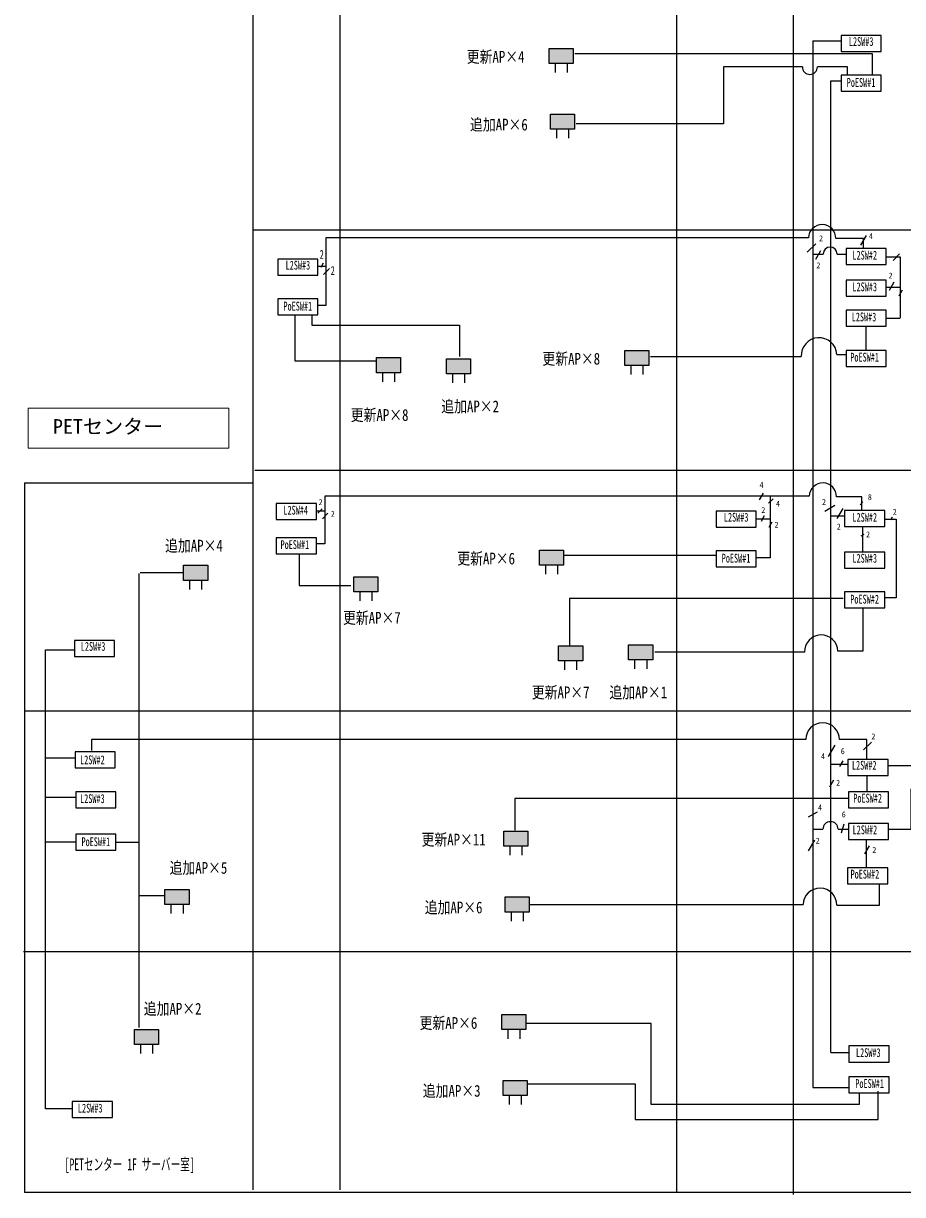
# Model space of a CAD drawing. Units: millimetres, scale not verified. Extents: x -207 to 210, y -148 to 147.
# Drawn here: x -206.9 to -97.4, y -89.4 to 56.6 of the extents above; entities that cross this region are included whole.
import ezdxf
from ezdxf.enums import TextEntityAlignment as Align

# ---------------------------------------------------------------- set-up
doc = ezdxf.new("R2010")
doc.units = ezdxf.units.MM
doc.header["$LTSCALE"] = 0.5
for name, color, linetype in [('0-0_0', 5, 'Continuous'), ('0-7_1AP', 7, 'Continuous'), ('0-9_0AP', 7, 'Continuous')]:
    doc.layers.add(name, color=color, linetype=linetype)
doc.layers.add('0-4__KUTAI', color=7, linetype='Continuous', lineweight=18)
doc.styles.add('ＭＳ ゴシック', font='')
doc.styles.get('ＭＳ ゴシック').set_extended_font_data('MS Gothic')

# ---------------------------------------------------------------- blocks, each defined once
blk = doc.blocks.new('U12')
at = {"layer": '0-0_0', "color": 7}
for points in [[(-2, -1.25), (-2, 1.25), (2, -1.25)], [(2, -1.25), (-2, 1.25), (2, 1.25)]]:
    blk.add_solid(points, dxfattribs=at)
blk = doc.blocks.new('A01')
at = {"layer": '0-0_0', "color": 7}
for p, q in [((-1, -1.25), (-1, -2.75)), ((1, -1.25), (1, -2.75))]:
    blk.add_line(p, q, dxfattribs=at)
blk.add_lwpolyline([(2, -1.25), (-2, -1.25), (-2, 1.25), (2, 1.25)], close=True, dxfattribs=at)
at = {"layer": '0-0_0'}
blk.add_blockref('U12', (0, 0), dxfattribs=at)

msp = doc.modelspace()

# ---------------------------------------------------------------- linework, layer by layer
at = {"layer": '0-0_0', "color": 7}
for p, q in [((-167.4842, 60.4273), (-167.4842, -88.8281)), ((-125.5055, 61.01), (-125.5055, -89.1518)), ((-110.9847, 60.7294), (-110.9847, -89.4323)), ((-86.41, 30.8148), (-178.3611, 30.8148)), ((-86.41, 0.8148), (-178.059, 0.8148)), ((-206.7657, -0.683), (-178.3008, -0.683)), ((-206.7657, -0.683), (-206.7657, -89.1852)), ((-178.059, -29.1852), (-206.6948, -29.1852)), ((-86.41, -29.1852), (-178.059, -29.1852)), ((-104.1099, -45.1803), (-99.1099, -45.1803)), ((-178.3008, -59.1852), (-206.8962, -59.1852)), ((-86.41, -59.1852), (-178.3611, -59.1852)), ((-86.41, -89.1852), (-206.7657, -89.1852))]:
    msp.add_line(p, q, dxfattribs=at)
at = {"layer": '0-0_0'}
for p, q in [((-108.5266, 54.4106), (-108.5266, -76.0675)), ((-108.5266, 54.4106), (-105.0949, 54.4106)), ((-106.2886, -71.7257), (-106.2886, 49.3974)), ((-106.2886, 49.3974), (-105.0353, 49.3974)), ((-101.9009, 30.1305), (-102.6067, 28.9079)), ((-108.1732, 29.1094), (-109.2399, 28.0427)), ((-108.5565, 27.8227), (-107.2435, 27.8227)), ((-107.5989, 28.2068), (-108.2142, 27.141)), ((-105.5127, 27.8227), (-104.4385, 27.8227)), ((-97.7162, 27.833), (-98.5408, 27.0084)), ((-170.247, 26.3207), (-169.2125, 26.3207)), ((-99.3854, 27.4745), (-97.6348, 27.4745)), ((-97.6348, 27.4745), (-97.6348, 19.8353)), ((-99.4252, 23.6947), (-97.7144, 23.6947)), ((-98.4547, 24.3048), (-99.0421, 23.2874)), ((-97.388, 23.3202), (-97.8318, 22.5516)), ((-99.465, 19.8353), (-97.6746, 19.8353)), ((-128.7772, 15.0397), (-109.9776, 15.0397)), ((-105.5463, 15.3082), (-104.472, 15.3082)), ((-114.7328, -1.988), (-115.2058, -2.8073)), ((-113.4929, -2.6809), (-114.0584, -3.2464)), ((-170.4061, -4.1963), (-169.4114, -4.1963)), ((-169.6889, -3.9573), (-170.2007, -4.4691)), ((-105.7937, -3.547), (-107.0367, -4.2647)), ((-104.8091, -3.9162), (-105.5268, -5.1593)), ((-102.2974, -3.0821), (-102.6444, -3.429)), ((-168.9595, -4.5043), (-169.6364, -5.1811)), ((-115.579, -5.191), (-113.8283, -5.191)), ((-114.5869, -4.8325), (-114.9813, -5.5157)), ((-113.6387, -5.5983), (-114.029, -6.2742)), ((-106.3085, -4.8329), (-104.5976, -4.8329)), ((-98.6507, -4.9783), (-98.8733, -5.3638)), ((-102.188, -7.1299), (-102.5563, -7.3426)), ((-102.3297, -6.1459), (-102.3297, -9.2891)), ((-192.523, -12.022), (-192.523, -68.5999)), ((-192.344, -11.8878), (-187.0622, -11.8878)), ((-109.5748, -21.821), (-128.2401, -21.821)), ((-105.7937, -33.3932), (-106.6194, -34.8232)), ((-101.2399, -33.0239), (-102.2245, -34.0085)), ((-200.3761, -35.0416), (-204.136, -35.0416)), ((-106.2886, -35.7677), (-104.1997, -35.7677)), ((-104.8091, -35.3624), (-105.2219, -36.0774)), ((-101.8125, -37.2299), (-101.8125, -39.1994)), ((-204.136, -39.8758), (-200.4656, -39.8758)), ((-108.0091, -41.7624), (-109.1065, -42.396)), ((-104.686, -43.2393), (-104.9882, -44.3671)), ((-108.4371, -43.8844), (-107.2733, -43.8844)), ((-105.3934, -43.8844), (-104.0505, -43.8844)), ((-101.902, -45.1377), (-101.902, -48.6691)), ((-200.3761, -45.5157), (-204.2255, -45.5157)), ((-195.3877, -45.5032), (-192.4335, -45.5032)), ((-101.5271, -45.9402), (-102.104, -46.9395)), ((-100.2218, -53.3673), (-100.2218, -50.7113)), ((-192.4335, -52.1278), (-189.3897, -52.1278)), ((-143.7911, -53.2853), (-109.7398, -53.2853)), ((-105.5552, -53.3673), (-100.2218, -53.3673)), ((-106.2886, -71.7257), (-104.14, -71.7257)), ((-108.5266, -76.0675), (-104.0505, -76.0675))]:
    msp.add_line(p, q, dxfattribs=at)
at = {"layer": '0-0_0', "color": 134}
for p, q in [((-169.5385, 26.6752), (-169.8442, 26.1456)), ((-168.7726, 26.0188), (-169.5157, 25.2758)), ((-101.9282, 18.8803), (-101.9282, 15.8718)), ((-139.5198, -9.7355), (-120.586, -9.7355)), ((-105.9654, -37.7776), (-106.4662, -38.645)), ((-108.3449, -45.2443), (-109.119, -46.585))]:
    msp.add_line(p, q, dxfattribs=at)
at = {"layer": '0-0_0', "color": 7}
for points in [[(-86.41, 60.8148), (-178.3008, 60.8148), (-178.3008, -88.8281)], [(-99.1099, -45.1803), (-99.1099, -43.1803), (-104.1099, -43.1803), (-104.1099, -45.1803)]]:
    msp.add_lwpolyline(points, dxfattribs=at)
for points in [[(-105.0224, 53.0615), (-100.0224, 53.0615), (-100.0224, 55.0615), (-105.0224, 55.0615)], [(-105.0224, 48.1378), (-100.0224, 48.1378), (-100.0224, 50.1378), (-105.0224, 50.1378)], [(-104.402, 26.5093), (-99.402, 26.5093), (-99.402, 28.5093), (-104.402, 28.5093)], [(-175.2076, 25.1754), (-170.2076, 25.1754), (-170.2076, 27.1754), (-175.2076, 27.1754)], [(-104.402, 22.5704), (-99.402, 22.5704), (-99.402, 24.5704), (-104.402, 24.5704)], [(-175.2076, 20.2517), (-170.2076, 20.2517), (-170.2076, 22.2517), (-175.2076, 22.2517)], [(-104.402, 18.8104), (-99.402, 18.8104), (-99.402, 20.8104), (-104.402, 20.8104)], [(-104.402, 13.7972), (-99.402, 13.7972), (-99.402, 15.7972), (-104.402, 15.7972)], [(-175.3928, -5.2709), (-170.3928, -5.2709), (-170.3928, -3.2709), (-175.3928, -3.2709)], [(-120.5992, -6.2467), (-115.5992, -6.2467), (-115.5992, -4.2467), (-120.5992, -4.2467)], [(-104.581, -6.1662), (-99.581, -6.1662), (-99.581, -4.1662), (-104.581, -4.1662)], [(-175.3928, -9.568), (-170.3928, -9.568), (-170.3928, -7.568), (-175.3928, -7.568)], [(-120.5992, -11.1704), (-115.5992, -11.1704), (-115.5992, -9.1704), (-120.5992, -9.1704)], [(-104.581, -11.3584), (-99.581, -11.3584), (-99.581, -9.3584), (-104.581, -9.3584)], [(-104.581, -16.2821), (-99.581, -16.2821), (-99.581, -14.2821), (-104.581, -14.2821)], [(-200.5485, -22.3447), (-195.5485, -22.3447), (-195.5485, -20.3447), (-200.5485, -20.3447)], [(-200.459, -36.2206), (-195.459, -36.2206), (-195.459, -34.2206), (-200.459, -34.2206)], [(-104.1646, -37.1803), (-99.1646, -37.1803), (-99.1646, -35.1803), (-104.1646, -35.1803)], [(-200.3694, -41.2339), (-195.3694, -41.2339), (-195.3694, -39.2339), (-200.3694, -39.2339)], [(-104.1099, -41.2282), (-99.1099, -41.2282), (-99.1099, -39.2282), (-104.1099, -39.2282)], [(-200.3694, -46.5157), (-195.3694, -46.5157), (-195.3694, -44.5157), (-200.3694, -44.5157)], [(-104.2042, -50.7078), (-99.2042, -50.7078), (-99.2042, -48.7078), (-104.2042, -48.7078)], [(-104.0439, -72.9047), (-99.0439, -72.9047), (-99.0439, -70.9047), (-104.0439, -70.9047)], [(-104.0439, -76.7542), (-99.0439, -76.7542), (-99.0439, -74.7542), (-104.0439, -74.7542)], [(-200.8171, -79.8178), (-195.8171, -79.8178), (-195.8171, -77.8178), (-200.8171, -77.8178)]]:
    msp.add_lwpolyline(points, close=True, dxfattribs=at)
at = {"layer": '0-0_0', "color": 134}
for points in [[(-101.115, 50.0875), (-101.115, 52.7731), (-138.177, 52.7731)], [(-173.0905, 20.2767), (-173.0905, 14.5025), (-163.0193, 14.5025)], [(-172.5534, -9.6012), (-172.5534, -13.4954), (-166.1078, -13.4954)], [(-104.7406, -15.1068), (-138.8484, -15.1068), (-138.8484, -21.0153)], [(-104.1603, -40.075), (-145.6783, -40.075), (-145.6783, -44.0135)], [(-102.7654, -76.7109), (-102.7654, -78.1878), (-128.6936, -78.1878), (-128.6936, -68.0955), (-144.2013, -68.0955)]]:
    msp.add_lwpolyline(points, dxfattribs=at)
at = {"layer": '0-0_0'}
for points in [[(-109.8433, 51.1617), (-119.646, 51.1617), (-119.646, 44.0448), (-138.0427, 44.0448)], [(-104.2035, 50.2218), (-104.2035, 51.1617), (-107.9634, 51.1617)], [(-109.0936, 29.822), (-169.2125, 29.822), (-169.2125, 21.387), (-170.2072, 21.387)], [(-102.2104, 28.5886), (-102.2104, 29.7424), (-105.6719, 29.7424)], [(-170.942, 20.2767), (-170.942, 18.9339), (-152.5453, 18.9339), (-152.5453, 15.0397)], [(-108.9742, -2.3661), (-169.3319, -2.3661), (-169.3319, -8.2945), (-170.3663, -8.2945)], [(-113.8681, -2.3263), (-113.8681, -10.0451), (-115.579, -10.0451)], [(-102.4491, -4.1566), (-102.4491, -2.4457), (-105.5923, -2.4457)], [(-99.5844, -5.2308), (-98.152, -5.2308), (-98.152, -15.0583), (-99.5446, -15.0583)], [(-102.3235, -16.3154), (-102.3235, -21.6867), (-105.412, -21.6867)], [(-200.8237, -78.7283), (-204.136, -78.7283), (-204.136, -21.5196), (-200.5849, -21.5196)], [(-109.4218, -32.714), (-198.4066, -32.714), (-198.4066, -34.0569)], [(-101.8125, -35.2206), (-101.8125, -32.714), (-105.2143, -32.714)], [(-96.1398, -37.9307), (-96.1398, -35.9752), (-99.2304, -35.9752)], [(-96.3039, -38.8333), (-96.3039, -43.9342), (-99.0663, -43.9342)], [(-144.0372, -75.6443), (-130.6629, -75.6443), (-130.6629, -80.075), (-100.3859, -80.075), (-100.3859, -76.5468)]]:
    msp.add_lwpolyline(points, dxfattribs=at)
for centre, radius, start, end in [((-108.9034, 51.1617), 0.94, 180, 0), ((-107.3827, 29.7822), 1.7113, 358.66778, 178.66778), ((-106.3781, 27.8227), 0.8654, 0, 180), ((-107.762, 15.174), 2.2197, 3.46823, 183.46823), ((-107.2833, -2.4059), 1.6914, 358.65211, 178.65211), ((-107.4934, -21.7538), 2.0825, 1.84761, 181.84761), ((-107.3181, -32.714), 2.1038, 0, 180), ((-106.3333, -43.8844), 0.94, 0, 180), ((-107.6475, -53.3263), 2.0927, 358.8767, 178.8767)]:
    msp.add_arc(centre, radius, start, end, dxfattribs=at)
at = {"layer": '0-4__KUTAI'}
msp.add_lwpolyline([(-206.3056, 8.6098), (-206.3056, 3.6098), (-181.3056, 3.6098), (-181.3056, 8.6098)], close=True, dxfattribs=at)

# ---------------------------------------------------------------- block references
at = {"layer": '0-9_0AP', "xscale": 0.75, "yscale": 0.75}
for p in [(-139.8987, 52.5174), (-139.7392, 44.3219), (-161.4079, 13.9654), (-152.6796, 13.8311), (-130.4744, 14.8715), (-141.0827, -10.0379), (-185.4396, -11.9213), (-164.2279, -13.3611), (-138.7141, -21.9552), (-129.9858, -21.821), (-145.5386, -45.0727), (-187.7609, -52.3376), (-145.379, -53.2681), (-145.7779, -67.9356), (-191.5635, -69.7716), (-145.6184, -76.1311)]:
    msp.add_blockref('A01', p, dxfattribs=at)

# ---------------------------------------------------------------- texts
at = {"layer": '0-0_0', "color": 7, "style": 'ＭＳ ゴシック'}
for s, height, width, p in [('L2SW#3', 1.1, 0.65, (-104.0443, 53.4349)), ('PoESW#1', 1.1, 0.65, (-104.3129, 48.3321)), ('2', 1.1, 0.65, (-169.9761, 26.894)), ('L2SW#2', 1.1, 0.65, (-103.6029, 26.7932)), ('L2SW#3', 1.1, 0.65, (-174.2294, 25.5488)), ('2', 1.1, 0.65, (-168.6085, 24.8701)), ('L2SW#3', 1.1, 0.65, (-103.6029, 22.8542)), ('PoESW#1', 1.1, 0.65, (-174.498, 20.446)), ('L2SW#3', 1.1, 0.65, (-103.6924, 19.0943)), ('PoESW#1', 1.1, 0.65, (-103.8715, 14.081)), ('追加AP×2', 1.466, 0.8, (-154.8281, 7.6541)), ('L2SW#4', 1.1, 0.65, (-174.5042, -4.9871)), ('L2SW#3', 1.1, 0.65, (-119.6211, -5.8734)), ('L2SW#2', 1.1, 0.65, (-103.6029, -5.8823)), ('PoESW#1', 1.1, 0.65, (-174.8623, -9.2842)), ('PoESW#1', 1.1, 0.65, (-119.8897, -10.9761)), ('L2SW#3', 1.1, 0.65, (-103.6029, -10.9851)), ('PoESW#2', 1.1, 0.65, (-103.8715, -16.0878)), ('L2SW#3', 1.1, 0.65, (-199.7494, -21.9714)), ('L2SW#2', 1.1, 0.65, (-199.8389, -36.1159)), ('L2SW#2', 1.1, 0.65, (-103.6612, -36.7957)), ('L2SW#3', 1.1, 0.65, (-199.8389, -40.95)), ('PoESW#2', 1.1, 0.65, (-103.4971, -40.8983)), ('L2SW#2', 1.1, 0.65, (-103.5791, -44.8367)), ('PoESW#1', 1.1, 0.65, (-199.6599, -46.3214)), ('PoESW#2', 1.1, 0.65, (-103.8375, -50.3643)), ('L2SW#3', 1.1, 0.65, (-103.1553, -72.6209)), ('PoESW#1', 1.1, 0.65, (-103.2448, -76.4703)), ('L2SW#3', 1.1, 0.65, (-200.1075, -79.534))]:
    msp.add_text(s, height=height, dxfattribs=dict(at, width=width)).set_placement(p, align=Align.BOTTOM_LEFT)
for s, p in [('2', (-107.763, 29.1915)), ('4', (-101.5453, 29.4741)), ('2', (-108.0912, 25.8274)), ('2', (-99.102, 24.551)), ('4', (-115.1704, -1.5504)), ('2', (-170.1265, -3.702)), ('2', (-107.3937, -3.6701)), ('8', (-101.6821, -3.0752)), ('2', (-168.5949, -5.1607)), ('2', (-114.9516, -4.6866)), ('4', (-113.1282, -3.8843)), ('2', (-98.5778, -4.9054)), ('2', (-113.3105, -6.51)), ('2', (-105.5476, -6.747)), ('2', (-101.8963, -7.7134)), ('2', (-101.2399, -32.9009)), ('4', (-107.5168, -35.3624)), ('6', (-105.0553, -34.747)), ('2', (-105.6372, -38.6802)), ('4', (-107.886, -41.7624)), ('6', (-104.9322, -42.6239)), ('2', (-108.1808, -45.9007)), ('2', (-101.1244, -47.0494))]:
    msp.add_text(s, height=0.7331, dxfattribs=at).set_placement(p, align=Align.BOTTOM_LEFT)
at = {"layer": '0-4__KUTAI', "style": 'ＭＳ ゴシック'}
msp.add_text('PETセンター', height=1.833, dxfattribs=at).set_placement((-203.2223, 4.8598), align=Align.BOTTOM_LEFT)
at = {"layer": '0-7_1AP', "style": 'ＭＳ ゴシック', "width": 0.6}
msp.add_text('[PETセンター 1F サーバー室]', height=1.466, dxfattribs=at).set_placement((-201.7515, -86.8351), align=Align.BOTTOM_LEFT)
at = {"layer": '0-9_0AP', "style": 'ＭＳ ゴシック', "width": 0.8}
for s, p in [('更新AP×4', (-151.6527, 51.2422)), ('追加AP×6', (-151.2499, 42.7824)), ('更新AP×8', (-142.2284, 13.5964)), ('更新AP×8', (-166.1078, 6.5799)), ('追加AP×4', (-189.241, -9.7057)), ('更新AP×6', (-152.8367, -11.3131)), ('更新AP×7', (-167.077, -18.6976)), ('更新AP×7', (-143.5483, -27.998)), ('追加AP×1', (-133.88, -27.998)), ('更新AP×11', (-157.2926, -46.3478)), ('追加AP×5', (-188.6848, -49.8749)), ('追加AP×6', (-156.8898, -54.8076)), ('追加AP×2', (-191.8963, -67.4361)), ('更新AP×6', (-157.532, -69.2108)), ('追加AP×3', (-157.1291, -77.6706))]:
    msp.add_text(s, height=1.466, dxfattribs=at).set_placement(p, align=Align.BOTTOM_LEFT)

doc.saveas('drawing.dxf')
